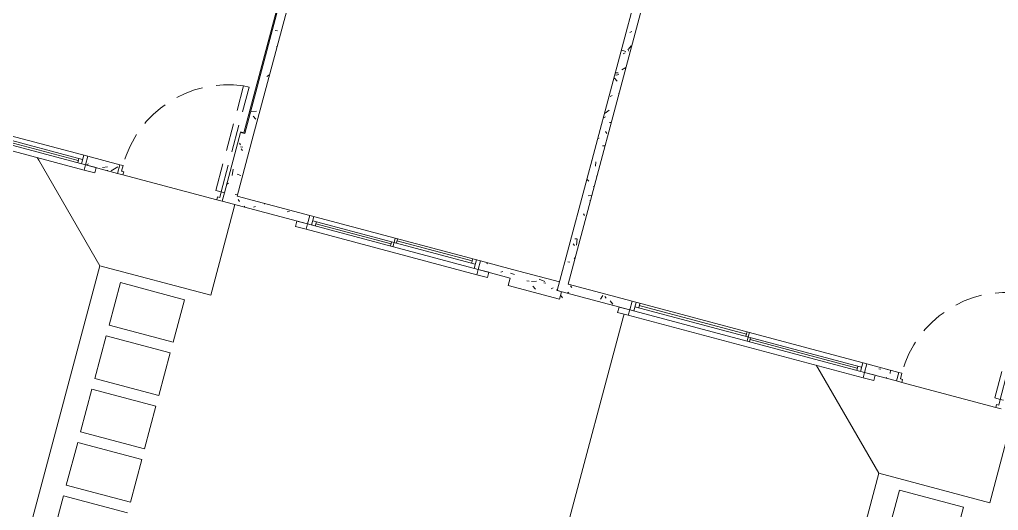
# Model space of a CAD drawing. Header units: metres. Extents: x 689715 to 690980, y 1005284 to 1006835.
# Drawn here: x 690845.55 to 690854.42, y 1005645.81 to 1005650.26 of the extents above; entities that cross this region are included whole.
import ezdxf

# ---------------------------------------------------------------- set-up
doc = ezdxf.new("R2010")
doc.units = ezdxf.units.M
doc.linetypes.add('HIDDEN', pattern=[0.375, 0.25, -0.125])
doc.linetypes.add('PHANTOM', pattern=[2.5, 1.25, -0.25, 0.25, -0.25, 0.25, -0.25])
doc.layers.add('0_HUELLAS CASAS CASTILLA', color=1, linetype='Continuous')
doc.layers.add('0_NUMERO DE LOTE FASE V', color=3, linetype='Continuous')
for name, color, linetype, lineweight in [('Modelos genéricos', 7, 'Continuous', 13), ('Muros', 7, 'Continuous', 13), ('Patrón de corte', 7, 'Continuous', 13), ('Plan Swing', 7, 'HIDDEN', 13), ('Puertas', 7, 'Continuous', 13), ('Suelos', 7, 'Continuous', 9), ('Ventanas', 7, 'Continuous', 13)]:
    doc.layers.add(name, color=color, linetype=linetype, lineweight=lineweight)
pattern_1 = [(49.99999999999996, (0, -2.328306436538696e-10), (0.4377584771638401, -0.03836033982117172), [0.04599999999999997, -0.5029999999999996]), (354.9999999999999, (0, -2.328306436538696e-10), (-0.0843952140696779, 0.4580987315439033), [0.037, -0.402]), (100.451, (0.03600000008009374, -0.003000000258907676), (0.3526758939897786, 0.4199401312074266), [0.03899999999999999, -0.427]), (46.18399999999996, (0, 0.121999999973923), (0.6506308650644553, -0.1004214988211121), [0.06899999999999998, -0.7539999999999997]), (96.63599999999995, (0.05400000012014061, 0.113999999826774), (0.570191611846052, 0.5938707988951815), [0.058, -0.6409999999999998]), (351.1839999999999, (0, 0.121999999973923), (0.5697220635397624, 0.5936975411065765), [0.05499999999999999, -0.6039999999999999]), (21, (0.06099999987054616, 0.09100000001490116), (0.3642747293136029, -0.245780230253577), [0.04599999999999997, -0.5029999999999996]), (326, (0.06099999987054616, 0.09100000001490116), (0.1482769546615402, 0.4415777901075864), [0.03699999999999999, -0.4019999999999999]), (71.451, (0.09099999989848584, 0.07100000022910535), (0.512048302653334, 0.1963072483374968), [0.03900000000000001, -0.4270000000000002]), (37.49999999999998, (0, -2.328306436538696e-10), (0.007375797972208928, 0.2022933454275577), [0.02, -0.3769999999999999, 0.02, -0.3879999999999999, -0.4039999999999999]), (37.49999999999998, (0, -2.328306436538696e-10), (0.007375797972208928, 0.2022933454275577), [-0.8059999999999998, 0.02, -0.384]), (7.49999999999994, (0, -2.328306436538696e-10), (0.1600503399492728, 0.2399435114399267), [0.02, -0.2129999999999999, 0.02, -0.3679999999999999, -0.154]), (7.49999999999994, (0, -2.328306436538696e-10), (0.1600503399492728, 0.2399435114399267), [-0.6209999999999999, 0.02, -0.134]), (327.5, (-0.136000000173226, -2.328306436538696e-10), (0.325416223879766, -0.01404568388630395), [0.02, -0.132, 0.02, -0.455, -0.6309999999999999]), (327.5, (-0.136000000173226, -2.328306436538696e-10), (0.325416223879766, -0.01404568388630395), [-0.6279999999999999, 0.02, -0.6109999999999999]), (317.4999999999999, (-0.1970000000437722, -2.328306436538696e-10), (0.3554815006055005, 0.06081860510782444), [0.01999999999999999, -0.1779999999999999, 0.01999999999999999, -0.2959999999999999, -0.4479999999999997]), (317.4999999999999, (-0.1970000000437722, -2.328306436538696e-10), (0.3554815006055005, 0.06081860510782444), [-0.5139999999999997, 0.01999999999999999, -0.4279999999999998])]

# ---------------------------------------------------------------- blocks, each defined once
blk = doc.blocks.new('Window-Sliding - VENTANA DE 2_20 X 1_20-1540986-PLANO CLAVE _8 CASAS EN HILERA_ - Dependent 1')
at = {"layer": 'Ventanas', "color": 253}
for p, q in [((1.100365830454672, 0.04), (-1.099634169545327, 0.04)), ((-1.099634169545327, 0.04), (-1.099634169545327, -0.03999999999902364)), ((-1.099634169545327, 0.04000000000097637), (1.100365830454672, 0.04000000000097637)), ((-1.061534169779908, -0.03999999999902364), (-1.061534169779908, 0.04000000000097637)), ((-1.061534169779908, 0.04000000000097637), (-1.061534169779908, -0.03999999999902365)), ((1.062265830467165, 9.714248738745823e-13), (-1.061534169779908, 9.714248738745823e-13)), ((-1.026609169545286, 0.04000000000097637), (-1.026609169545286, 9.714248738745823e-13)), ((-0.02185916954532734, 0.02000000000096879), (-1.026609169545286, 0.02000000000096879)), ((-0.02185916954532734, 0.04000000000097637), (-0.02185916954532734, 9.714248738745823e-13)), ((0.000365830454672653, 9.714248738745823e-13), (0.000365830454672653, 0.04000000000097637)), ((0.000365830454672653, 9.714248738745823e-13), (0.000365830454672653, -0.03999999999902364)), ((0.02259083045467268, -0.03999999999902364), (0.02259083045467268, 9.714248738745823e-13)), ((1.027340830454717, -0.03999999999902364), (1.027340830454717, 9.714248738745823e-13)), ((1.062265830467165, 0.04000000000097637), (1.062265830467165, -0.03999999999902365)), ((1.100365830454672, -0.03999999999902364), (1.100365830454672, 0.04)), ((-1.099634169545327, -0.03999999999902364), (1.100365830454672, -0.03999999999902364)), ((-1.099634169545327, -0.03999999999902364), (1.100365830454672, -0.03999999999902364)), ((-1.09963416929923, -0.03999999999902364), (1.100365830455644, -0.03999999999902364)), ((0.02259083045467268, -0.0199999999990375), (1.027340830454716, -0.0199999999990375))]:
    blk.add_line(p, q, dxfattribs=at)
blk = doc.blocks.new('Window-Sliding - VENTANA DE 1_60 X 1_20-1540950-PLANO CLAVE _8 CASAS EN HILERA_ - Dependent 1')
at = {"layer": 'Ventanas', "color": 253}
for p, q in [((-0.799634169545327, -0.04), (-0.799634169545327, 0.03999999999902364)), ((-0.799634169545327, 0.03999999999902364), (0.8003658304546724, 0.03999999999902364)), ((-0.7996341695453272, 0.03999999999902364), (0.8003658304546725, 0.03999999999902364)), ((-0.7996341692992297, 0.03999999999902364), (0.800365830455645, 0.03999999999902364)), ((-0.7615341697799087, 0.03999999999902364), (-0.7615341697799087, -0.04000000000097637)), ((-0.7615341697799087, -0.04000000000097637), (-0.7615341697799087, 0.03999999999902365)), ((0.000365830454672653, -9.714248738745823e-13), (0.000365830454672653, 0.03999999999902364)), ((0.02259083045467268, 0.03999999999902364), (0.02259083045467268, -9.714248738745823e-13)), ((0.02259083045467268, 0.0199999999990375), (0.7273408304547152, 0.0199999999990375)), ((0.7273408304547152, 0.03999999999902364), (0.7273408304547152, -9.714248738745823e-13)), ((0.7622658304671647, -0.04000000000097637), (0.7622658304671647, 0.03999999999902365)), ((0.8003658304546724, 0.03999999999902364), (0.8003658304546724, -0.04)), ((0.8003658304546724, -0.04), (-0.799634169545327, -0.04)), ((-0.7996341695453272, -0.04000000000097637), (0.8003658304546725, -0.04000000000097637)), ((0.7622658304671647, -9.714248738745823e-13), (-0.761534169779909, -9.714248738745823e-13)), ((-0.7266091695452884, -0.04000000000097637), (-0.7266091695452884, -9.714248738745823e-13)), ((-0.02185916954532734, -0.02000000000096879), (-0.7266091695452884, -0.02000000000096879)), ((-0.02185916954532734, -0.04000000000097637), (-0.02185916954532734, -9.714248738745823e-13)), ((0.000365830454672653, -9.714248738745823e-13), (0.000365830454672653, -0.04000000000097637))]:
    blk.add_line(p, q, dxfattribs=at)
blk = doc.blocks.new('M_MOLDURA SENCILLA PARA VENTANAS - 2_20x1_20-1429797-PLANO CLAVE _8 CASAS EN HILERA_ - Dependent 1')
at = {"layer": 'Modelos genéricos', "color": 9, "lineweight": 9}
for p, q in [((-0.975000000000008, 0.08999999999999686), (-1.075000000000009, 0.08999999999999686)), ((-1.075000000000009, 0.08999999999999686), (-1.075000000000009, 0.04000000000000823)), ((-0.975000000000008, 0.04000000000000823), (-0.975000000000008, 0.08999999999999686)), ((1.324999999999992, 0.08999999999999686), (1.224999999999992, 0.08999999999999686)), ((1.224999999999992, 0.08999999999999686), (1.224999999999992, 0.04000000000000823)), ((1.324999999999992, 0.04000000000000823), (1.324999999999992, 0.08999999999999686)), ((-1.075000000000009, 0.04000000000000823), (-0.975000000000008, 0.04000000000000823)), ((1.224999999999992, 0.04000000000000823), (1.324999999999992, 0.04000000000000823))]:
    blk.add_line(p, q, dxfattribs=at)
at = {"layer": 'Modelos genéricos', "color": 253}
blk.add_line((-0.9750000000000082, 0.09000000000000001), (1.224999999999992, 0.09000000000000001), dxfattribs=at)
blk = doc.blocks.new('M_MOLDURA SENCILLA PARA VENTANAS - 1_20x1_60-V5-PLANO CLAVE _8 CASAS EN HILERA_ - Dependent 1')
at = {"layer": 'Modelos genéricos', "color": 9, "lineweight": 9}
for p, q in [((-0.675000000000009, 0.08999999999999686), (-0.7750000000000079, 0.08999999999999686)), ((-0.7750000000000079, 0.08999999999999686), (-0.7750000000000079, 0.04000000000000823)), ((-0.675000000000009, 0.04000000000000823), (-0.675000000000009, 0.08999999999999686)), ((1.024999999999992, 0.08999999999999686), (0.9249999999999912, 0.08999999999999686)), ((0.9249999999999912, 0.08999999999999686), (0.9249999999999912, 0.04000000000000823)), ((1.024999999999992, 0.04000000000000823), (1.024999999999992, 0.08999999999999686)), ((-0.7750000000000079, 0.04000000000000823), (-0.675000000000009, 0.04000000000000823)), ((0.9249999999999912, 0.04000000000000823), (1.024999999999992, 0.04000000000000823))]:
    blk.add_line(p, q, dxfattribs=at)
at = {"layer": 'Modelos genéricos', "color": 253}
blk.add_line((-0.675000000000008, 0.09000000000000001), (0.924999999999992, 0.09000000000000001), dxfattribs=at)
blk = doc.blocks.new('M_SINGLE DOOR_PRINCIPAL - _98 x 2_18-1543017-PLANO CLAVE _8 CASAS EN HILERA_ - Dependent 1')
at = {"layer": 'Plan Swing', "color": 253}
for p, q in [((0.4089999999999979, 0.04000000000001053), (0.4089999999999979, 1.02000000000001)), ((0.4600000000000514, 1.02000000000001), (0.4089999999999979, 1.02000000000001)), ((0.4600000000000514, 0.04000000000001053), (0.4600000000000514, 1.02000000000001)), ((0.4600000000000514, 0.04000000000001053), (0.4089999999999979, 0.04000000000001053))]:
    blk.add_line(p, q, dxfattribs=at)
blk.add_arc((0.520000000000048, 0.04480403496726841), 0.9814928273890571, 96.49364626227735, 179.9999999999998, dxfattribs=at)
at = {"layer": 'Puertas', "color": 9, "lineweight": 9}
for p, q in [((-0.460000000000006, 0.04000000000000724), (-0.4900000000000043, 0.04000000000000717)), ((-0.4600000000000058, -0.0122499999999987), (-0.460000000000006, 0.04000000000000724)), ((0.4899999999999966, 0.0400000000000091), (0.4599999999999982, 0.04000000000000896)), ((0.4599999999999982, 0.04000000000000896), (0.4599999999999982, -0.01224999999999695)), ((-0.4900000000000041, -0.03999999999999282), (-0.4400000000000057, -0.03999999999999271)), ((-0.4400000000000058, -0.01224999999999866), (-0.4600000000000058, -0.0122499999999987)), ((-0.4400000000000057, -0.03999999999999271), (-0.4400000000000058, -0.01224999999999866)), ((0.4599999999999982, -0.01224999999999695), (0.4399999999999982, -0.01224999999999702)), ((0.4399999999999982, -0.01224999999999702), (0.4399999999999982, -0.03999999999999092)), ((0.4399999999999982, -0.03999999999999092), (0.4899999999999966, -0.03999999999999099))]:
    blk.add_line(p, q, dxfattribs=at)
at = {"layer": 'Puertas', "color": 253}
for p, q in [((-0.4600000000000056, -0.01224999999998467), (-0.4600000000000056, -0.01099999999998057)), ((-0.4550000000000055, -0.01099999999998056), (-0.4600000000000056, -0.01099999999998057)), ((-0.4550000000000054, -0.01099999999998668), (-0.4600000000000054, -0.0109999999999867)), ((-0.4600000000000056, -0.01224999999998467), (-0.4550000000000055, -0.01224999999998466)), ((-0.4550000000000055, -0.01099999999998056), (-0.4550000000000055, -0.01224999999998466)), ((-0.4550000000000054, -0.01099999999998668), (-0.4550000000000054, -0.0122499999999908))]:
    blk.add_line(p, q, dxfattribs=at)
blk = doc.blocks.new('012-AR_CASTILLA_MODELO B_rvt-1-PLANO CLAVE _8 CASAS EN HILERA_ - Dependent 1')
at = {"layer": 'Patrón de corte'}
h = blk.add_hatch(dxfattribs=at)
h.set_pattern_fill('HORMIGÓN', color=254, scale=0.9999999999999999, style=0, pattern_type=2)
h.set_pattern_definition(pattern_1)
h.paths.add_polyline_path([(11.64183760143351, 80.16254749684595), (11.72183760162443, 80.16254749638028), (11.72183760168264, 83.02771324058995), (11.64183760154992, 83.02771324035712), (11.64183760166634, 82.04388341144659)], flags=0)
h.paths.add_polyline_path([(11.72183760144981, 84.22771324007772), (11.72183760127518, 87.69771324051544), (11.64183760154992, 87.69771324051544), (11.64183760154992, 84.22771324007772)], flags=0)
h = blk.add_hatch(dxfattribs=at)
h.set_pattern_fill('HORMIGÓN', color=254, scale=0.9999999999999999, style=0, pattern_type=2)
h.set_pattern_definition(pattern_1)
h.paths.add_polyline_path([(14.82183760148473, 79.59754749690183), (14.82183760136832, 87.69771324028261), (14.74183760152664, 87.69771324051544), (14.74183760152664, 79.59754749643616)], flags=0)
h = blk.add_hatch(dxfattribs=at)
h.set_pattern_fill('HORMIGÓN', color=254, scale=0.9999999999999999, style=0, pattern_type=2)
h.set_pattern_definition(pattern_1)
h.paths.add_polyline_path([(11.72183760162443, 79.59754749643616), (11.72183760162443, 80.16254749638028), (11.60183760151267, 80.16254749684595), (11.60183760157088, 79.59754749643616)], flags=0)
h = blk.add_hatch(dxfattribs=at)
h.set_pattern_fill('HORMIGÓN', color=254, scale=0.9999999999999999, style=0, pattern_type=2)
h.set_pattern_definition(pattern_1)
h.paths.add_polyline_path([(14.30183760158252, 79.51754749682732), (14.30183760169894, 79.59754749643616), (14.00183760165237, 79.59754749643616), (14.00183760159416, 79.51754749636166)], flags=0)
h.paths.add_polyline_path([(11.60178603231907, 79.51754749636166), (12.40183760155924, 79.51754749636166), (12.40183760150103, 79.59754749690183), (11.60178603220265, 79.59754749643616)], flags=0)
h.paths.add_polyline_path([(10.6217860323377, 79.51754749659449), (10.62178603222128, 79.59754749643616), (10.32178603223292, 79.59754749643616), (10.32178603217471, 79.51754749706015)], flags=0)
h.paths.add_polyline_path([(7.521837601496372, 79.51754749682732), (8.121786032337695, 79.51754749636166), (8.12178603245411, 79.59754749643616), (7.521837601438165, 79.59754749643616)], flags=0)
h = blk.add_hatch(dxfattribs=at)
h.set_pattern_fill('HORMIGÓN', color=254, scale=0.9999999999999999, style=0, pattern_type=2)
h.set_pattern_definition(pattern_1)
h.paths.add_polyline_path([(14.3018376014661, 79.44754749699496), (14.82183760160115, 79.4475474965293), (14.82183760148473, 79.59754749690183), (14.30183760169894, 79.59754749643616), (14.30183760158252, 79.51754749682732)], flags=0)
at = {"layer": 'Muros', "color": 253}
for p, q in [((14.82183760148473, 79.59754749690183), (14.82183760136832, 87.69771324028261)), ((11.63183776917867, 80.16754749673419), (11.63183776894584, 83.02771324035712)), ((11.64183760154992, 83.02771324035712), (11.64183760143351, 80.16254749684595)), ((11.72183760162443, 80.16254749638028), (11.72183760168264, 83.02771324058995)), ((14.74183760164306, 82.94771324028261), (14.74183760152664, 79.51754749636166)), ((11.63183776917867, 80.16754749673419), (11.60183760151267, 80.16754749673419)), ((11.60183760151267, 80.16254749684595), (11.60183760157088, 79.59754749643616)), ((11.64183760143351, 80.16254749684595), (11.60183760151267, 80.16254749684595)), ((11.72183760162443, 79.59754749643616), (11.72183760162443, 80.16254749638028)), ((10.62178603222128, 79.59754749643616), (10.32178603223292, 79.59754749643616)), ((10.6217860323377, 79.51754749659449), (10.62178603222128, 79.59754749643616)), ((11.60178603220265, 79.59754749643616), (11.60178603231907, 79.51754749636166)), ((12.40183760150103, 79.59754749690183), (11.72183760162443, 79.59754749643616)), ((14.30183760169894, 79.59754749643616), (14.00183760165237, 79.59754749643616)), ((14.74183760152664, 79.59754749643616), (14.30183760169894, 79.59754749643616)), ((10.32178603217471, 79.51754749706015), (10.6217860323377, 79.51754749659449)), ((11.60178603231907, 79.51754749636166), (12.40183760155924, 79.51754749636166)), ((14.00183760159416, 79.51754749636166), (14.30183760158252, 79.51754749682732)), ((14.30183760158252, 79.51754749682732), (14.3018376014661, 79.44754749699496)), ((14.74183760152664, 79.51754749636166), (14.82183760160115, 79.51754749636166)), ((14.78313242469449, 79.44754749676213), (14.78313242492732, 79.51755758491345)), ((14.3018376014661, 79.44754749699496), (14.7831324248109, 79.4475474965293))]:
    blk.add_line(p, q, dxfattribs=at)
at = {"layer": 'Suelos', "color": 9}
for p, q in [((10.67178603226785, 79.51754749659449), (11.55178603238892, 79.51754749682732)), ((11.72183974494692, 79.4475474965293), (11.7218397265533, 79.51754749659449)), ((9.881786032230593, 79.46754749654792), (9.901786032365635, 79.44754749699496)), ((9.901786032365635, 79.44754749699496), (10.68178603233537, 78.66754749673419)), ((11.7218399476842, 78.66754749650136), (11.72183974494692, 79.4475474965293)), ((10.68178603233537, 78.66754749673419), (11.7218399476842, 78.66754749650136)), ((10.68178603227716, 74.51754749729298), (10.68178603233537, 78.66754749673419)), ((11.50178603245877, 78.56754749664105), (10.9017860321328, 78.56754749664105)), ((10.9017860321328, 78.56754749664105), (10.9017860321328, 78.16754749673419)), ((11.50178603234235, 78.16754749673419), (11.50178603245877, 78.56754749664105)), ((10.9017860321328, 78.16754749673419), (11.50178603234235, 78.16754749673419)), ((11.50178603216773, 78.06754749733955), (10.90178603224922, 78.06754749664105)), ((10.90178603224922, 78.06754749664105), (10.90178603248205, 77.66754749673419)), ((11.50178603210952, 77.66754749673419), (11.50178603216773, 78.06754749733955)), ((10.90178603248205, 77.66754749673419), (11.50178603210952, 77.66754749673419)), ((11.50178603245877, 77.56754749664105), (10.9017860321328, 77.56754749664105)), ((10.9017860321328, 77.56754749664105), (10.90178603236564, 77.16754749673419)), ((11.50178603234235, 77.16754749673419), (11.50178603245877, 77.56754749664105)), ((10.90178603236564, 77.16754749673419), (11.50178603234235, 77.16754749673419)), ((11.50178603245877, 77.06754749664105), (10.90178603236564, 77.06754749664105)), ((10.90178603236564, 77.06754749664105), (10.90178603236564, 76.66754749696702)), ((11.50178603234235, 76.66754749673419), (11.50178603245877, 77.06754749664105)), ((10.90178603236564, 76.66754749696702), (11.50178603234235, 76.66754749673419)), ((11.50178603245877, 76.56754749664105), (10.90178603236564, 76.56754749664105)), ((10.90178603236564, 76.56754749664105), (10.90178603224922, 76.16754749696702))]:
    blk.add_line(p, q, dxfattribs=at)
at = {"color": 254, "lineweight": 13}
blk.add_blockref('M_SINGLE DOOR_PRINCIPAL - _98 x 2_18-1543017-PLANO CLAVE _8 CASAS EN HILERA_ - Dependent 1', (11.11178603227017, 79.55754749686457), dxfattribs=at)
at = {"color": 254, "lineweight": 13, "rotation": 179.9999999999999}
for name, p in [('Window-Sliding - VENTANA DE 2_20 X 1_20-1540986-PLANO CLAVE _8 CASAS EN HILERA_ - Dependent 1', (9.222151862748433, 79.55754749733023)), ('Window-Sliding - VENTANA DE 1_60 X 1_20-1540950-PLANO CLAVE _8 CASAS EN HILERA_ - Dependent 1', (13.20220343192341, 79.55754749686457)), ('M_MOLDURA SENCILLA PARA VENTANAS - 2_20x1_20-1429797-PLANO CLAVE _8 CASAS EN HILERA_ - Dependent 1', (9.346786032314412, 79.55754749733023)), ('M_MOLDURA SENCILLA PARA VENTANAS - 1_20x1_60-V5-PLANO CLAVE _8 CASAS EN HILERA_ - Dependent 1', (13.3268376016058, 79.55754749663174))]:
    blk.add_blockref(name, p, dxfattribs=at)
blk = doc.blocks.new('C TRANSFORMADA A B')
at = {"layer": 'Patrón de corte'}
h = blk.add_hatch(dxfattribs=at)
h.set_pattern_fill('HORMIGÓN', color=254, scale=0.9999999999999998, angle=90.00000000000001, style=0, pattern_type=2)
h.set_pattern_definition([(140, (365.6615329065826, -24.78183759388048), (0.03836033982117162, 0.4377584771638401), [0.04599999999999998, -0.5029999999999997]), (85, (365.6615329065826, -24.78183759388048), (-0.4580987315439033, -0.08439521406967798), [0.037, -0.402]), (190.451, (365.6645329066087, -24.74583759397501), (-0.4199401312074266, 0.3526758939897785), [0.03899999999999999, -0.4269999999999999]), (136.184, (365.5395329066087, -24.78183759393869), (0.1004214988211119, 0.6506308650644553), [0.06899999999999996, -0.7539999999999996]), (186.636, (365.547532906523, -24.72783759376034), (-0.5938707988951817, 0.5701916118460519), [0.05799999999999999, -0.6409999999999997]), (81.18399999999997, (365.5395329066087, -24.78183759393869), (-0.5936975411065766, 0.5697220635397623), [0.055, -0.6039999999999999]), (111, (365.5705329065677, -24.72083759383531), (0.2457802302535768, 0.3642747293136031), [0.04599999999999999, -0.5029999999999998]), (55.99999999999997, (365.5705329065677, -24.72083759383531), (-0.4415777901075864, 0.1482769546615401), [0.03699999999999998, -0.4019999999999998]), (161.451, (365.5905329065863, -24.690837593982), (-0.1963072483374969, 0.512048302653334), [0.03899999999999999, -0.4269999999999999]), (127.5, (365.6615329065826, -24.78183759388048), (-0.2022933454275577, 0.007375797972208886), [0.02, -0.3769999999999999, 0.02, -0.3879999999999999, -0.4039999999999999]), (127.5, (365.6615329065826, -24.78183759388048), (-0.2022933454275577, 0.007375797972208886), [-0.8059999999999998, 0.02, -0.384]), (97.49999999999997, (365.6615329065826, -24.78183759388048), (-0.2399435114399267, 0.1600503399492727), [0.02, -0.2129999999999999, 0.02, -0.3679999999999999, -0.154]), (97.49999999999997, (365.6615329065826, -24.78183759388048), (-0.2399435114399267, 0.1600503399492727), [-0.6209999999999999, 0.02, -0.134]), (57.49999999999999, (365.6615329065826, -24.91783759393729), (0.01404568388630387, 0.325416223879766), [0.02, -0.132, 0.02, -0.4550000000000001, -0.6309999999999999]), (57.49999999999999, (365.6615329065826, -24.91783759393729), (0.01404568388630387, 0.325416223879766), [-0.6279999999999999, 0.02, -0.6109999999999999]), (47.49999999999995, (365.6615329065826, -24.97883759392425), (-0.0608186051078245, 0.3554815006055005), [0.02, -0.178, 0.02, -0.296, -0.4479999999999998]), (47.49999999999995, (365.6615329065826, -24.97883759392425), (-0.0608186051078245, 0.3554815006055005), [-0.5139999999999999, 0.02, -0.4279999999999999])])
h.paths.add_polyline_path([(286.1439854095224, -10.47999999229796), (286.0639854099136, -10.47999999212334), (286.0639854099136, -10.77999999240274), (286.1439854099881, -10.77999999228632)], flags=0)
h.paths.add_polyline_path([(286.1439854099881, -13.18005156173604), (286.1439854099881, -12.37999999243766), (286.0639854099136, -12.37999999237945), (286.0639854099136, -13.18005156173604)], flags=0)
h.paths.add_polyline_path([(286.1439854095224, -14.16005156154279), (286.0639854099136, -14.16005156154279), (286.0639854099136, -14.46005156158935), (286.1439854095224, -14.46005156170577)], flags=0)
h.paths.add_polyline_path([(286.1439854095224, -17.25999999238411), (286.1439854099881, -16.66005156160099), (286.0639854099136, -16.66005156154279), (286.0639854099136, -17.25999999238411)], flags=0)
at = {"layer": 'Muros', "color": 253}
for p, q in [((286.0639854099136, -14.16005156154279), (286.0639854099136, -14.46005156158935)), ((286.1439854095224, -14.16005156154279), (286.0639854099136, -14.16005156154279)), ((286.1439854095224, -14.46005156170577), (286.1439854095224, -14.16005156154279)), ((286.0639854099136, -16.66005156154279), (286.0639854099136, -17.25999999238411)), ((286.1439854095224, -17.25999999238411), (286.1439854099881, -16.66005156160099))]:
    blk.add_line(p, q, dxfattribs=at)
at = {"layer": 'Suelos', "color": 9}
for p, q in [((286.9939854098484, -13.05999764631269), (286.2139854098205, -13.05999784899177)), ((286.9939854096156, -14.10005156166153), (286.9939854098484, -13.05999764631269)), ((286.1439854099881, -14.11005156161264), (286.1439854095224, -13.23005156166619)), ((287.4939854096156, -13.28005156165455), (287.0939854097087, -13.28005156147992)), ((287.0939854097087, -13.28005156147992), (287.0939854097087, -13.88005156163126)), ((287.0939854097087, -13.88005156163126), (287.4939854096156, -13.88005156163126)), ((286.2139854098205, -14.88005156151485), (286.9939854096156, -14.10005156166153)), ((291.1439854095224, -14.10005156154511), (286.9939854096156, -14.10005156166153)), ((286.1939854098018, -14.90005156159168), (286.2139854098205, -14.88005156151485)), ((286.1939854098018, -16.70005156158004), (286.2139854098205, -16.70005156152183)), ((286.2139854098205, -16.70005156152183), (289.8189854093362, -16.70005156146362))]:
    blk.add_line(p, q, dxfattribs=at)
at = {"color": 254, "lineweight": 13}
for name, p, rotation in [('M_SINGLE DOOR_PRINCIPAL - _98 x 2_18-1543017-PLANO CLAVE _8 CASAS EN HILERA_ - Dependent 1', (286.1039854094852, -13.67005156161031), 90.00000000000001), ('M_MOLDURA SENCILLA PARA VENTANAS - 2_20x1_20-1429797-PLANO CLAVE _8 CASAS EN HILERA_ - Dependent 1', (286.1039854094852, -15.43505156156607), 269.9999999999999), ('Window-Sliding - VENTANA DE 2_20 X 1_20-1540986-PLANO CLAVE _8 CASAS EN HILERA_ - Dependent 1', (286.1039854094852, -15.55968573107384), 269.9999999999999)]:
    blk.add_blockref(name, p, dxfattribs=dict(at, rotation=rotation))
blk = doc.blocks.new('CASTILLAS B BLOQUE 8')
blk.add_blockref('C TRANSFORMADA A B', (0, 5.820766091346741e-11))
at = {"layer": '0_HUELLAS CASAS CASTILLA', "color": 8, "lineweight": 5, "rotation": 90}
blk.add_blockref('012-AR_CASTILLA_MODELO B_rvt-1-PLANO CLAVE _8 CASAS EN HILERA_ - Dependent 1', (365.6615329058841, -32.08183759375243), dxfattribs=at)

msp = doc.modelspace()

# ---------------------------------------------------------------- block references
at = {"layer": '0_NUMERO DE LOTE FASE V', "linetype": 'PHANTOM', "rotation": 255.0660435229903}
msp.add_blockref('CASTILLAS B BLOQUE 8', (690940.9158403926, 1005919.815447902), dxfattribs=at)

doc.saveas('drawing.dxf')
